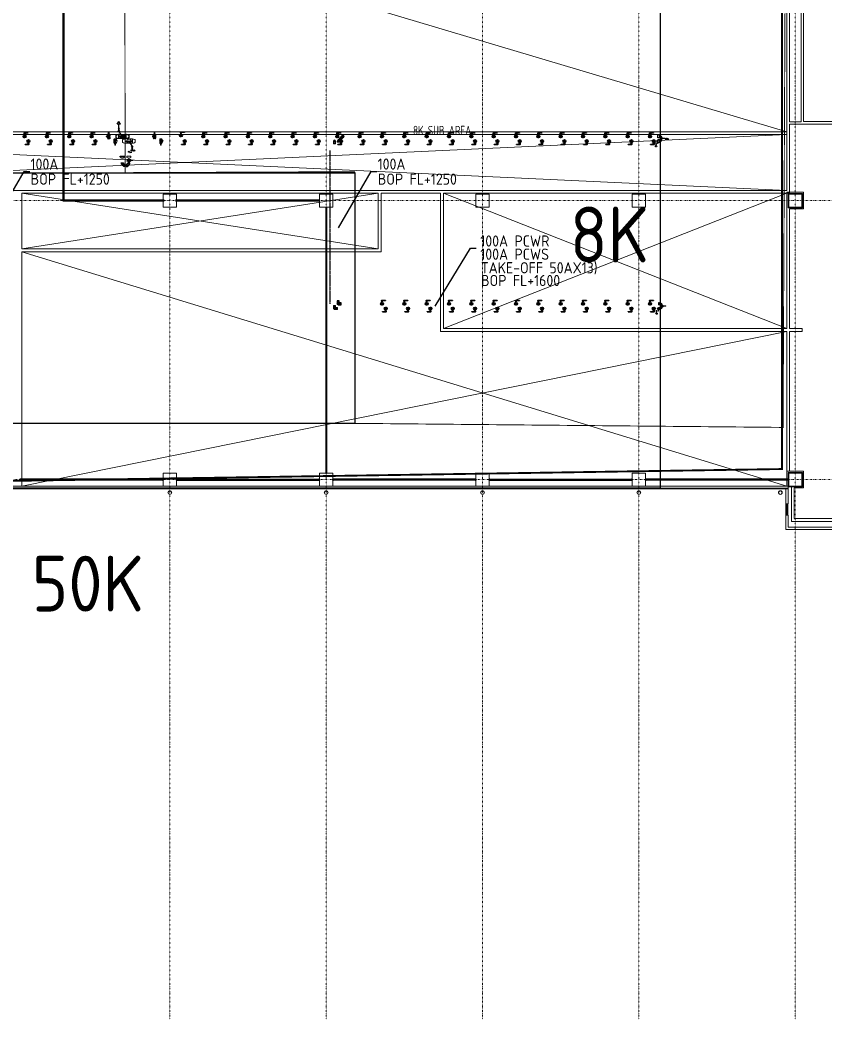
# Model space of a CAD drawing. Extents: x -181672 to 290600, y -29000 to 395522.
# Drawn here: x 201950 to 245202, y -29000 to 24708 of the extents above; entities that cross this region are included whole.
import ezdxf
from ezdxf.enums import TextEntityAlignment as Align

# ---------------------------------------------------------------- set-up
doc = ezdxf.new("R2010")
doc.units = 0
doc.header["$LTSCALE"] = 10
for name, pattern in [('H12PL2$0$JJP_三點線', [0.9, 0.3, -0.15, 0, -0.15, 0, -0.15, 0, -0.15]), ('H12PL2$0$JJP_虛線(退縮線、投影線、地下室範圍、非屬本工程、圖面分區)', [0.45, 0.3, -0.15]), ('XFM7P20PCW$0$CENTER', [2, 1.25, -0.25, 0.25, -0.25]), ('XFM7P20PCW$0$CENTER2', [1.125, 0.75, -0.125, 0.125, -0.125]), ('XFM7P20PCW$0$CENTERX2', [20.32, 12.7, -2.54, 2.54, -2.54]), ('XFM7P20PCW$0$中心', [29.999999, 12, -6, 6, -6])]:
    doc.linetypes.add(name, pattern=pattern)
for name, color, linetype in [('H12PL2$0$A-OBJE-2D', 252, 'Continuous'), ('H12PL2$0$A-OBJE-2D.200K', 252, 'Continuous'), ('H12PL2$0$A-OBJE-MEP', 252, 'Continuous'), ('H12PL2$0$A-WALL-EX', 252, 'Continuous'), ('H12PL2$0$A-WALL-IN', 252, 'Continuous'), ('H12PL2$0$A-WALL-IN.200K', 252, 'Continuous'), ('H12PL2$0$S-COL', 252, 'Continuous'), ('H12PL2$0$S-GRID', 252, 'Continuous'), ('H12PL2$0$Window', 252, 'Continuous'), ('XFDP20$0$A-CR-TXT', 2, 'Continuous'), ('XFDP20$0$A-Partition-Col (50K)', 1, 'Continuous'), ('XFDP20$0$A-W-P3_(8K)', 2, 'Continuous'), ('XFDP20$0$A-W-R1 (Rockwool) (50K)', 2, 'Continuous'), ('XFDP20$0$A-W-R1 (Rockwool) (8K)', 2, 'Continuous'), ('XFM7P20PCW$0$M-CWTR-CENT', 252, 'XFM7P20PCW$0$CENTER'), ('XFM7P20PCW$0$M-CWTR-VAVE', 252, 'Continuous'), ('XFM7P20PCW$0$M-FM-LINE2', 252, 'Continuous'), ('XFM7P20PCW$0$P-PCWR-20.7-P', 252, 'Continuous'), ('XFM7P20PCW$0$PCW 50K', 252, 'Continuous'), ('XFM7P20PCW$0$PIPE-TEXT', 252, 'Continuous'), ('XFM7P20PCW$0$U-PV-TXT', 252, 'Continuous')]:
    doc.layers.add(name, color=color, linetype=linetype)
doc.layers.add('XFM7P20PCW$0$M-PIPE-PCWS', color=252, linetype='Continuous', lineweight=9)
doc.styles.add('XFDP20$0$AA-TXT', font='isocp.shx', dxfattribs={"width": 0.8, "bigfont": 'china.shx'})
doc.styles.add('XFM7P20PCW$0$aa-txt', font='isocp.shx', dxfattribs={"bigfont": 'chineset'})
doc.styles.add('XFM7P20PCW$0$dim-txt', font='isocp.shx', dxfattribs={"width": 0.7, "bigfont": 'chineset'})
doc.styles.add('XFM7P20PCW$0$Standard', font='txt.shx', dxfattribs={"bigfont": 'chineset.shx'})
doc.dimstyles.new('XFM7P20PCW$0$adim-100', dxfattribs={"dimscale": 100, "dimtxt": 0.25, "dimasz": 0.25, "dimexe": 0.1, "dimexo": 0.5, "dimgap": 0.15, "dimtad": 0, "dimdec": 4, "dimtxsty": 'XFM7P20PCW$0$dim-txt', "dimcen": -0.025, "dimclrd": 3, "dimclre": 3, "dimclrt": 256, "dimadec": 0, "dimazin": 0, "dimtfac": 1, "dimtdec": 4, "dimtmove": 0, "dimatfit": 3, "dimfxl": 1.25, "dimarcsym": 0})

# ---------------------------------------------------------------- blocks, each defined once
blk = doc.blocks.new('XFDP20$0$TP1-50-Partition_Col-side')
blk.add_lwpolyline([(-2.5, -4), (-2.5, -3.9), (-2.6, -3.9), (-2.5, -3), (-2.5, -0.3), (-2.4, -0.2), (-0.7, -0.2), (-0.5, -0.2), (-0.1, -0.2), (0, -0.2), (0, -0.2), (0.5, -0.2), (0.6, -0.2), (2.4, -0.2), (2.5, -0.3), (2.5, -3), (2.6, -3.9), (2.5, -3.9), (2.5, -4), (2.7, -4), (2.7, 0), (-2.7, 0), (-2.7, -4)], close=True)
for points in [[(-1.6, -2.1), (-2.3, -2.1, 0.414213), (-2.4, -2.2), (-2.4, -3.6), (-2.5, -3.6), (-2.5, -2.2, -0.414213), (-2.3, -2), (-1.6, -2), (-1.6, -2.1)], [(1.6, -2.1), (2.3, -2.1, -0.414213), (2.4, -2.2), (2.4, -3.6), (2.5, -3.6), (2.5, -2.2, 0.414213), (2.3, -2), (1.6, -2), (1.6, -2.1)]]:
    blk.add_lwpolyline(points, format="xyb")
blk.add_lwpolyline([(2.2, -3.6), (-2.2, -3.6, -0.414214), (-2.3, -3.5), (-2.3, -2.6, -0.414214), (-2.2, -2.5), (-1.3, -2.5, 0.414214), (-1.1, -2.3), (-1.1, -2.2, 0.414214), (-1.3, -2.1), (-1.9, -2.1), (-1.9, -2.1), (-1.3, -2.1, -0.414214), (-1.2, -2.2), (-1.2, -2.3, -0.414214), (-1.3, -2.4), (-2.2, -2.4, 0.414214), (-2.4, -2.6), (-2.4, -3.5, 0.414214), (-2.2, -3.6), (2.2, -3.6, 0.414214), (2.4, -3.5), (2.4, -2.6, 0.414214), (2.2, -2.4), (1.3, -2.4, -0.414214), (1.2, -2.3), (1.2, -2.2, -0.414214), (1.3, -2.1), (1.9, -2.1), (1.9, -2.1), (1.3, -2.1, 0.414214), (1.1, -2.2), (1.1, -2.3, 0.414214), (1.3, -2.5), (2.2, -2.5, -0.414214), (2.3, -2.6), (2.3, -3.5, -0.414214)], format="xyb", close=True)
blk = doc.blocks.new('XFDP20')
at = {"layer": 'XFDP20$0$A-W-P3_(8K)', "ltscale": 0.5}
for p, q in [((204275, 14975), (204275, 30025)), ((204325, 15025), (204325, 29975)), ((209700, 14975), (204275, 14975)), ((209700, 15025), (204325, 15025)), ((218050, 15025), (210300, 15025)), ((218050, 14975), (210300, 14975)), ((218375, 14650), (218375, 350)), ((218425, 14650), (218425, 350))]:
    blk.add_line(p, q, dxfattribs=at)
at = {"layer": 'XFDP20$0$A-W-R1 (Rockwool) (50K)'}
for p, q in [((209650, 25, 0), (201950, 25, 0)), ((210350, 25, 0), (218050, 25, 0)), ((209650, -25, 0), (201950, -25, 0)), ((210350, -25, 0), (218050, -25, 0))]:
    blk.add_line(p, q, dxfattribs=at)
at = {"layer": 'XFDP20$0$A-W-R1 (Rockwool) (8K)'}
for p, q in [((226450, 25, 0), (218750, 25, 0)), ((227150, 25, 0), (234850, 25, 0)), ((243250, 25, 0), (235550, 25, 0)), ((226450, -25, 0), (218750, -25, 0)), ((227150, -25, 0), (234850, -25, 0)), ((243250, -25, 0), (235550, -25, 0))]:
    blk.add_line(p, q, dxfattribs=at)
at = {"layer": 'XFDP20$0$A-Partition-Col (50K)', "yscale": 10, "zscale": 10}
for p, xscale, rotation in [((201950, 0), -10, 90), ((209650, 0, 0), 10, 270), ((210350, 0, 0), -10, 90), ((218050, 0), 10, 270), ((218750, 0), -10, 90), ((226450, 0, 0), 10, 270), ((227150, 0, 0), -10, 90), ((234850, 0), 10, 270), ((235550, 0), -10, 90), ((243250, 0, 0), 10, 270)]:
    blk.add_blockref('XFDP20$0$TP1-50-Partition_Col-side', p, dxfattribs=dict(at, xscale=xscale, rotation=rotation))
at = {"layer": 'XFDP20$0$A-CR-TXT', "style": 'XFDP20$0$AA-TXT', "width": 0.8}
blk.add_text('8K SUB AREA', height=500, dxfattribs=at).set_placement((224630, 18768), align=Align.MIDDLE)
blk = doc.blocks.new('H12PL2')
at = {"layer": 'H12PL2$0$A-OBJE-2D', "lineweight": 0}
for p, q in [((17650, 85950), (243150, 18700)), ((202050, 12400), (221200, 15400)), ((221200, 12400), (202050, 15400)), ((224700, 8118.48), (243150, 15400)), ((243150, 8118.48), (224700, 15400)), ((202050, 12250), (243150, -350)), ((202050, -350), (243150, 7968.48))]:
    blk.add_line(p, q, dxfattribs=at)
at = {"layer": 'H12PL2$0$A-OBJE-2D.200K', "lineweight": 0}
for p, q in [((178450, 15550), (243150, 18550)), ((243150, 15550), (178450, 18550))]:
    blk.add_line(p, q, dxfattribs=at)
at = {"layer": 'H12PL2$0$A-OBJE-MEP', "lineweight": 0, "flags": 128}
for points in [[(210095, -700, 1), (209905, -700, 1)], [(218495, -700, 1), (218305, -700, 1)], [(226895, -700, 1), (226705, -700, 1)], [(235295, -700, 1), (235105, -700, 1)], [(242895, -700, 1), (242705, -700, 1)]]:
    blk.add_lwpolyline(points, format="xyb", close=True, dxfattribs=at)
at = {"layer": 'H12PL2$0$A-OBJE-MEP', "lineweight": 0}
for centre in [(210000, -700), (218400, -700), (226800, -700), (235200, -700), (242800, -700)]:
    blk.add_circle(centre, 100, dxfattribs=at)
at = {"layer": 'H12PL2$0$A-WALL-EX', "lineweight": 0}
for p, q in [((243100, -465), (185050, -465)), ((243100, -500), (243100, -465)), ((243128, -465), (243100, -465)), ((243100, -500), (243100, -465)), ((243128, -465), (243100, -465)), ((243100, -500), (243220, -500)), ((243220, -465), (243128, -465)), ((243220, -465), (243128, -465)), ((243100, -1307), (243220, -1307)), ((243100, -1907), (243220, -1907))]:
    blk.add_line(p, q, dxfattribs=at)
at = {"layer": 'H12PL2$0$A-WALL-EX', "linetype": 'H12PL2$0$JJP_虛線(退縮線、投影線、地下室範圍、非屬本工程、圖面分區)', "lineweight": 0}
blk.add_line((243220, -500), (243220, -465), dxfattribs=at)
at = {"layer": 'H12PL2$0$A-WALL-EX', "lineweight": 0, "flags": 128}
for points in [[(243220, -350), (185050, -350)], [(185050, -500), (243100, -500)], [(185050, -500), (243100, -500)], [(185050, -500), (243100, -500)], [(243100, -500), (243100, -1307)], [(243220, -350), (243220, -465)], [(243220, -1307), (243220, -465)], [(243100, -1907), (243100, -2565)], [(243220, -2565), (243220, -1907)], [(243100, -2685), (243100, -2565)], [(243100, -2685), (263780, -2685)], [(263780, -2565), (243220, -2565)]]:
    blk.add_lwpolyline(points, dxfattribs=at)
at = {"layer": 'H12PL2$0$A-WALL-IN', "lineweight": 0, "flags": 128}
for points in [[(243150, 37225), (243150, 15550)], [(243300, 19225), (243300, 26150)], [(243928, 26150), (243928, 19225)], [(244050, 19250), (244050, 26150)], [(243928, 19225), (243300, 19225)], [(243300, 15400), (243300, 19100)], [(243300, 19100), (244050, 19100)], [(253100, 19250), (244050, 19250)], [(244050, 19100), (253100, 19100)], [(201975, 15550), (178300, 15550)], [(243150, 15550), (201975, 15550)], [(202050, 12400), (202050, 15400)], [(202050, 15400), (221200, 15400)], [(221200, 15400), (221200, 12400)], [(221350, 12400), (221350, 15400)], [(221350, 15400), (224550, 15400)], [(224550, 15400), (224550, 8118.48)], [(224700, 8118.48), (224700, 15400)], [(224700, 15400), (243150, 15400)], [(243150, 15450), (243150, 15385)], [(244050, 15450), (243150, 15450)], [(243300, 15400), (243150, 15400)], [(243150, 15385), (243150, 14615)], [(243215, 14615), (243215, 15385)], [(243215, 15385), (243985, 15385)], [(243215, 15385), (243250, 15385)], [(243215, 15385), (243215, 14615)], [(243950, 15385), (243250, 15385)], [(243985, 15385), (243950, 15385)], [(243985, 15385), (243985, 14615)], [(243985, 14650), (243985, 15385)], [(244050, 15450), (244050, 15385)], [(244050, 14550), (244050, 15385)], [(243150, 14550), (243150, 14615)], [(243150, 14550), (243150, 8118.48)], [(243985, 14615), (243215, 14615)], [(243215, 14615), (243250, 14615)], [(243250, 14615), (243985, 14615)], [(243300, 8118.48), (243300, 14550)], [(243300, 14550), (243985, 14550)], [(243985, 14615), (243985, 14650)], [(244050, 14550), (243985, 14550)], [(221200, 12400), (202050, 12400)], [(221350, 12250), (221350, 12400)], [(202050, -350), (202050, 12250)], [(202050, 12250), (221350, 12250)], [(224550, 7968.48), (224550, 8118.48)], [(243150, 8118.48), (224700, 8118.48)], [(243975, 8118.48), (243300, 8118.48)], [(243975, 8118.48), (243975, 7968.48)], [(224550, 7968.48), (243150, 7968.48)], [(243150, 7968.48), (243150, 450)], [(243300, 7968.48), (243975, 7968.48)], [(243300, 450), (243300, 7968.48)], [(243150, 450), (243215, 450)], [(243150, 450), (243150, -350)], [(243150, 450), (243300, 450)], [(244050, 450), (243215, 450)], [(243215, 385), (243985, 385)], [(243215, -350), (243215, 385)], [(243215, 385), (243250, 385)], [(243215, 385), (243215, -385)], [(243950, 385), (243250, 385)], [(243985, 385), (243950, 385)], [(243985, 385), (243985, -385)], [(243985, -350), (243985, 385)], [(244050, 450), (244050, 385)], [(244050, -450), (244050, 385)], [(201900, -350), (202050, -350)], [(243150, -350), (243215, -350)], [(243215, -385), (243250, -385)], [(243250, -385), (243985, -385)], [(243985, -385), (243400, -385)], [(243400, -450), (243400, -385)], [(243400, -450), (243400, -2250)], [(243550, -2100), (243550, -450)], [(243550, -450), (243985, -450)], [(243985, -385), (243985, -350)], [(244050, -450), (243985, -450)], [(247950, -2100), (243550, -2100)], [(243400, -2250), (243550, -2250)], [(243550, -2250), (247950, -2250)]]:
    blk.add_lwpolyline(points, dxfattribs=at)
at = {"layer": 'H12PL2$0$A-WALL-IN.200K', "lineweight": 0, "flags": 128}
for points in [[(243150, 18700), (39500, 18700)], [(178450, 18550), (243150, 18550)], [(243150, 18550), (243150, 18700)]]:
    blk.add_lwpolyline(points, dxfattribs=at)
at = {"layer": 'H12PL2$0$S-COL', "lineweight": 0, "flags": 128}
for points in [[(209650, 14650), (210350, 14650), (210350, 15350), (209650, 15350)], [(218050, 14650), (218750, 14650), (218750, 15350), (218050, 15350)], [(226450, 14650), (227150, 14650), (227150, 15350), (226450, 15350)], [(234850, 14650), (235550, 14650), (235550, 15350), (234850, 15350)], [(243250, 14650), (243950, 14650), (243950, 15350), (243250, 15350)], [(243250, -350), (243950, -350), (243950, 350), (243250, 350)]]:
    blk.add_lwpolyline(points, close=True, dxfattribs=at)
for points in [[(210350, -350), (210350, 350), (209650, 350), (209650, -350)], [(218750, -350), (218750, 350), (218050, 350), (218050, -350)], [(227150, -350), (227150, 350), (226450, 350), (226450, -350)], [(235550, -350), (235550, 350), (234850, 350), (234850, -350)]]:
    blk.add_lwpolyline(points, dxfattribs=at)
at = {"layer": 'H12PL2$0$S-GRID', "linetype": 'H12PL2$0$JJP_三點線', "lineweight": 0}
for p, q in [((210000, 128250), (210000, -28000)), ((218400, 128250), (218400, -28000)), ((226800, 128250), (226800, -28000)), ((235200, 128250), (235200, -28000)), ((243600, 128250), (243600, -28000)), ((-29000, 15000), (289600, 15000)), ((-29000, 0), (289600, 0)), ((210000, -28000), (210000, -29000)), ((218400, -28000), (218400, -29000)), ((226800, -28000), (226800, -29000)), ((235200, -28000), (235200, -29000)), ((243600, -28000), (243600, -29000))]:
    blk.add_line(p, q, dxfattribs=at)
at = {"layer": 'H12PL2$0$Window', "lineweight": 0}
for p, q in [((243100, -1307), (243200, -1307)), ((243100, -1307), (243100, -1357)), ((243100, -1857), (243100, -1357)), ((243100, -1357), (243200, -1357)), ((243200, -1307), (243200, -1357)), ((243200, -1857), (243200, -1357)), ((243100, -1857), (243200, -1857)), ((243100, -1907), (243100, -1857)), ((243100, -1907), (243200, -1907)), ((243200, -1907), (243200, -1857))]:
    blk.add_line(p, q, dxfattribs=at)
at = {"layer": 'H12PL2$0$Window', "linetype": 'H12PL2$0$JJP_虛線(退縮線、投影線、地下室範圍、非屬本工程、圖面分區)', "lineweight": 0}
blk.add_line((243150, -1857), (243150, -1357), dxfattribs=at)
blk.add_blockref('XFDP20', (0, 0))
blk = doc.blocks.new('XFM7P20PCW$0$MA20D1')
at = {"linetype": 'ByBlock'}
for p, q in [((-0.5, -0.25), (-0.5, 0.25)), ((-0.5, -0.25), (0.5, 0.25)), ((0.5, -0.25), (-0.5, 0.25)), ((0.5, 0.25), (0.5, -0.25))]:
    blk.add_line(p, q, dxfattribs=at)
blk = doc.blocks.new('XFM7P20PCW$0$A$C4f2b3071')
at = {"color": 0, "linetype": 'ByBlock'}
for p, q in [((0, 0), (0, 22)), ((219, 0), (0, 0)), ((21, 107), (4, 51)), ((25, 152), (194, 152)), ((25, 152), (25, 135)), ((194, 152), (194, 135)), ((198, 107), (215, 51)), ((219, 0), (219, 22))]:
    blk.add_line(p, q, dxfattribs=at)
for centre, start, end in [((100, 22), 163.2016, 180), ((-75, 135), 343.2016, 0), ((294, 135), 180, 196.7984), ((119, 22), 0, 16.7984)]:
    blk.add_arc(centre, 100, start, end, dxfattribs=at)
blk = doc.blocks.new('XFM7P20PCW$0$A$C1194dcbb')
at = {"color": 1, "linetype": 'ByBlock'}
for p, q in [((0, 76), (357, 76)), ((99, 107), (78, 128)), ((130, 35), (130, 117)), ((130, 35), (130, 117)), ((130, 114), (130, 36)), ((130, 103), (130, 47)), ((130, 91), (130, 61)), ((130, 91), (130, 61)), ((130, 91), (130, 61)), ((161, 45), (182, 24))]:
    blk.add_line(p, q, dxfattribs=at)
at = {"linetype": 'ByBlock'}
for p, q in [((14, 76), (14, 76)), ((14, 76), (14, 76)), ((18, 81), (54, 81)), ((18, 71), (54, 71)), ((39, 71), (41, 51)), ((41, 101), (40, 81)), ((44, 104), (41, 101)), ((41, 101), (58, 101)), ((41, 51), (44, 48)), ((41, 51), (58, 51)), ((44, 104), (59, 104)), ((44, 48), (59, 48)), ((67, 74), (67, 78)), ((67, 78), (78, 78)), ((67, 74), (78, 74)), ((68, 65), (75, 66)), ((71, 54), (77, 57)), ((73, 91), (73, 89)), ((76, 41), (85, 50)), ((78, 82), (78, 84)), ((78, 78), (78, 74)), ((85, 125), (79, 116)), ((79, 116), (85, 107)), ((82, 36), (87, 40)), ((85, 125), (95, 125)), ((85, 107), (95, 107)), ((86, 76), (107, 89)), ((86, 76), (107, 63)), ((90, 28), (94, 33)), ((101, 116), (95, 125)), ((95, 107), (101, 116)), ((99, 21), (104, 31)), ((104, 175), (104, 165)), ((108, 17), (111, 23)), ((115, 186), (121, 186)), ((116, 100), (156, 100)), ((116, 52), (156, 52)), ((119, 14), (120, 20)), ((121, 186), (121, 179)), ((128, 170), (121, 179)), ((126, 84), (135, 84)), ((126, 68), (135, 68)), ((128, 13), (128, 24)), ((132, 24), (128, 24)), ((132, 13), (128, 13)), ((132, 170), (137, 177)), ((132, 13), (132, 24)), ((137, 16), (137, 21)), ((139, 16), (139, 21)), ((145, 169), (141, 176)), ((142, 25), (141, 25)), ((142, 23), (141, 23)), ((142, 14), (141, 14)), ((142, 12), (141, 12)), ((144, 16), (144, 21)), ((146, 16), (146, 21)), ((148, 169), (154, 174)), ((161, 165), (158, 173)), ((165, 45), (160, 35)), ((160, 35), (165, 26)), ((164, 164), (171, 168)), ((165, 97), (239, 97)), ((165, 55), (239, 55)), ((165, 45), (176, 45)), ((165, 26), (176, 26)), ((176, 159), (175, 167)), ((181, 36), (176, 45)), ((176, 26), (181, 36)), ((179, 157), (186, 160)), ((189, 150), (190, 158)), ((192, 147), (200, 149)), ((212, 33), (193, 33)), ((215, 36), (195, 36)), ((201, 138), (203, 146)), ((204, 135), (212, 136)), ((211, 125), (214, 132)), ((215, 36), (212, 33)), ((213, 122), (221, 121)), ((216, 50), (215, 36)), ((218, 110), (223, 117)), ((229, 50), (219, 50)), ((220, 107), (227, 104)), ((226, 97), (228, 100)), ((239, 97), (269, 95)), ((239, 55), (269, 57)), ((269, 95), (331, 95)), ((269, 57), (331, 57))]:
    blk.add_line(p, q, dxfattribs=at)
for points in [[(76, 129), (6, 129), (6, 104), (59, 104)], [(76, 23), (6, 23), (6, 48), (59, 48)], [(94, 144), (34, 144), (34, 129)], [(95, 8), (34, 8), (34, 23)], [(226, 23), (226, 8), (165, 8)], [(254, 48), (254, 23), (184, 23)], [(226, 129), (226, 144), (203, 144)], [(254, 104), (254, 129), (213, 129)], [(216, 48), (254, 48)], [(228, 104), (254, 104)]]:
    blk.add_lwpolyline(points, dxfattribs=at)
for points in [[(73, 91, 0.120011), (71, 90, 0.104957), (70, 89, 0.088923), (69, 88, 0.080167), (69, 86, 0.080167), (69, 85, 0.088923), (70, 83, 0.104957), (71, 82, 0.120011), (73, 82, 0.120011), (75, 82, 0.104957), (76, 83, 0.088923), (77, 85, 0.088923)], [(73, 89, 0.120011), (72, 88, 0.104957), (72, 88, 0.088923), (72, 87, 0.080167), (71, 86, 0.080167), (72, 85, 0.088923), (72, 85, 0.104957), (72, 84, 0.120011), (73, 84, 0.120011), (74, 84, 0.104957), (74, 85, 0.088923), (75, 85)], [(78, 82, 0.108254), (80, 82, 0.102013), (81, 83, 0.094273), (82, 85, 0.089446), (82, 86, 0.089446), (82, 88, 0.094273), (81, 89, 0.102013), (80, 90, 0.108254), (78, 91, 0.108254), (77, 90, 0.207462), (75, 88, -0.005899), (75, 86)], [(78, 84, 0.108254), (79, 84, 0.102013), (79, 85, 0.094273), (80, 85, 0.089446), (80, 86, 0.089446), (80, 87, 0.094273), (79, 88, 0.102013), (79, 88, 0.108254), (78, 89, 0.088886), (78, 88, 0.178069), (77, 88, -0.005748), (77, 85, -0.005748)]]:
    blk.add_lwpolyline(points, format="xyb", dxfattribs=at)
for centre in [(90, 116), (170, 35)]:
    blk.add_circle(centre, 7.32, dxfattribs=at)
for centre, radius, start, end in [((18, 76), 4.63, 90, 180), ((18, 76), 4.63, 180, 270), ((130, 76), 76.1, 121.1866, 328.8134), ((72, 86), 2.7, 341.6663, 342.6546), ((76, 85), 0.803, 333.604, 355.7622), ((76, 165), 27.8, 301.1866, 0), ((115, 175), 11.1, 90, 180), ((141, 76), 36.9, 143.7197, 216.2803), ((116, 95), 5.56, 90, 143.7197), ((116, 57), 5.56, 216.2803, 270), ((126, 76), 8.2, 90, 270), ((130, 172), 2.44, 217.5, 322.5), ((135, 76), 8.2, 270, 90), ((139, 175), 2.44, 27.5, 142.5), ((141, 21), 3.97, 90, 180), ((141, 16), 3.97, 180, 270), ((141, 21), 1.81, 90, 180), ((141, 16), 1.81, 180, 270), ((142, 21), 3.97, 0, 90), ((142, 21), 1.81, 0, 90), ((142, 16), 1.81, 270, 0), ((142, 16), 3.97, 270, 0), ((147, 170), 2.44, 207.5, 312.5), ((156, 172), 2.44, 17.5, 132.5), ((165, 112), 15.1, 233.1301, 270), ((165, 40), 15.1, 90, 126.8699), ((163, 166), 2.44, 197.5, 302.5), ((172, 166), 2.44, 7.5, 122.5), ((178, 159), 2.44, 187.5, 292.5), ((187, 158), 2.44, 357.5, 112.5), ((192, 150), 2.44, 177.5, 282.5), ((219, 22), 27.8, 90, 148.8134), ((201, 147), 2.44, 347.5, 102.5), ((204, 138), 2.44, 167.5, 272.5), ((213, 124), 2.44, 157.5, 262.5), ((212, 133), 2.44, 337.5, 92.5), ((220, 109), 2.44, 147.5, 252.5), ((221, 118), 2.44, 327.5, 82.5), ((227, 102), 2.44, 317.5, 72.5), ((229, 61), 11.1, 270, 325.8229), ((331, 76), 18.7, 270, 90)]:
    blk.add_arc(centre, radius, start, end, dxfattribs=at)
at = {"color": 1, "linetype": 'ByBlock'}
for start, end in [(121.8333, 148.1667), (301.8333, 328.1667)]:
    blk.add_arc((130, 76), 56.9, start, end, dxfattribs=at)
blk = doc.blocks.new('*U573')
blk.add_lwpolyline([(3, -5), (6, 0), (3, 5), (-3, 5), (-6, 0), (-3, -5)], close=True)
blk.add_circle((0, 0), 5.2)
blk = doc.blocks.new('*U574')
at = {"color": 0, "linetype": 'ByBlock', "lineweight": -2, "transparency": 16777216}
blk.add_blockref('*U573', (3364, 91), dxfattribs=at)
for p, rotation in [((3392, 139), 299.9999999999999), ((3392, 43), 59.99999999999999), ((3447, 139), 240), ((3447, 43), 120), ((3475, 91), 180)]:
    blk.add_blockref('*U573', p, dxfattribs=dict(at, rotation=rotation))
blk = doc.blocks.new('XFM7P20PCW$0$A$C8d748a97')
blk.add_line((73, 99), (73, 99))
for centre, radius in [((62, 62), 62.5), ((39, 62, 0), 30), ((39, 62, 0), 28.5), ((89, 63, 0), 17.5), ((89, 63, 0), 15.5)]:
    blk.add_circle(centre, radius)
at = {"layer": 'XFM7P20PCW$0$P-PCWR-20.7-P'}
blk.add_circle((62, 62), 11.1, dxfattribs=at)
at = {"rotation": 90.10000000000002}
blk.add_blockref('*U574', (160, -3357), dxfattribs=at)
blk = doc.blocks.new('XFM7P20PCW$0$Ca-150')
for p, q in [((8.4, 0), (-8.4, 0)), ((-8.4, -4.3), (-8.4, 0)), ((8.4, -4.3), (8.4, 0))]:
    blk.add_line(p, q)
for centre, radius, start, end in [((-5.1, -4.3), 3.28, 180, 241.9431), ((0, 5.3), 14.2, 241.9431, 298.0569), ((5.1, -4.3), 3.28, 298.0569, 0)]:
    blk.add_arc(centre, radius, start, end)
blk = doc.blocks.new('XFM7P20PCW$0$A$C42F67E43')
at = {"layer": 'XFM7P20PCW$0$M-CWTR-CENT'}
for p, q in [((31475, -7436), (31654, -7436)), ((31566, -7526), (31566, -7229))]:
    blk.add_line(p, q, dxfattribs=at)
at = {"layer": 'XFM7P20PCW$0$M-CWTR-VAVE'}
for p, q in [((31521, -7282), (31521, -7302)), ((31611, -7282), (31521, -7282)), ((31521, -7302), (31611, -7302)), ((31542, -7282), (31542, -7250)), ((31746, -7250), (31542, -7250)), ((31551, -7361), (31551, -7302)), ((31580, -7361), (31580, -7302)), ((31589, -7282), (31589, -7270)), ((31746, -7270), (31589, -7270)), ((31611, -7282), (31611, -7302)), ((31746, -7250), (31746, -7270))]:
    blk.add_line(p, q, dxfattribs=at)
for radius in [76.2, 30.1]:
    blk.add_circle((31566, -7436), radius, dxfattribs=at)
for centre, start, end in [((31566, -7421), 90, 270), ((31566, -7451), 270, 90)]:
    blk.add_arc(centre, 15.1, start, end, dxfattribs=at)
blk = doc.blocks.new('XFM7P20PCW$0$Es-050')
for p, q in [((-7.6, 10.6), (-7.6, 4.6)), ((3, 0), (-3, 0))]:
    blk.add_line(p, q)
for radius in [10.6, 4.6]:
    blk.add_arc((-7.6, 0), radius, 0, 90)
at = {"color": 1, "linetype": 'XFM7P20PCW$0$CENTER'}
blk.add_arc((-7.6, 0), 7.62, 0, 90, dxfattribs=at)
blk = doc.blocks.new('XFM7P20PCW$0$A$C02afc0ee')
at = {"color": 1, "linetype": 'ByBlock'}
for p, q in [((-59, 0), (223, 0)), ((-14, 14), (-24, 24)), ((0, -19), (0, 19)), ((0, -19), (0, 19)), ((0, 18), (0, -18)), ((14, -14), (24, -24))]:
    blk.add_line(p, q, dxfattribs=at)
at = {"linetype": 'ByBlock'}
for p, q in [((-52, 0), (-52, 0)), ((-52, 0), (-52, 0)), ((-50, 2), (-35, 2)), ((-38, 22), (-40, 20)), ((-40, 20), (-29, 20)), ((-40, 20), (-40, 2)), ((-38, 22), (-28, 22)), ((-29, -1), (-29, 1)), ((-29, 1), (-24, 1)), ((-26, 7), (-26, 6)), ((-21, 23), (-24, 19)), ((-24, 19), (-21, 14)), ((-24, 3), (-24, 4)), ((-24, 1), (-24, -1)), ((-21, 23), (-16, 23)), ((-21, 14), (-16, 14)), ((-20, 0), (-11, 6)), ((-20, 0), (-11, -6)), ((-14, 19), (-16, 23)), ((-16, 14), (-14, 19)), ((-12, 46), (-12, 41)), ((-7, 51), (-4, 51)), ((-7, 11), (12, 11)), ((-4, 51), (-4, 48)), ((-1, 44), (-4, 48)), ((-2, 4), (2, 4)), ((0, 12), (0, -13)), ((0, 7), (0, -7)), ((0, 7), (0, -7)), ((0, 7), (0, -7)), ((1, 44), (3, 47)), ((7, 43), (5, 47)), ((8, 43), (11, 45)), ((14, 41), (13, 45)), ((16, 41), (19, 43)), ((16, 10), (137, 10)), ((21, 38), (21, 42)), ((23, 38), (26, 39)), ((27, 34), (28, 38)), ((29, 33), (32, 34)), ((33, 29), (34, 32)), ((34, 28), (38, 28)), ((37, 23), (39, 26)), ((38, 21), (42, 21)), ((41, 16), (43, 19)), ((41, 14), (45, 13)), ((44, 10), (45, 11)), ((137, 10), (151, 9)), ((151, 9), (211, 9)), ((-50, -2), (-35, -2)), ((-40, -2), (-40, -20)), ((-40, -20), (-38, -21)), ((-40, -20), (-29, -20)), ((-38, -21), (-28, -21)), ((-29, -1), (-24, -1)), ((-29, -5), (-26, -4)), ((-27, -10), (-25, -9)), ((-25, -14), (-21, -12)), ((-22, -19), (-20, -17)), ((-19, -22), (-17, -20)), ((-15, -25), (-12, -21)), ((-10, -27), (-9, -25)), ((-7, -11), (12, -11)), ((-5, -29), (-5, -26)), ((-2, -4), (2, -4)), ((-1, -29), (-1, -24)), ((1, -24), (-1, -24)), ((1, -29), (-1, -29)), ((1, -29), (1, -24)), ((3, -28), (3, -25)), ((4, -28), (4, -25)), ((6, -24), (5, -24)), ((6, -25), (5, -25)), ((6, -29), (5, -29)), ((6, -30), (5, -30)), ((6, -28), (6, -25)), ((7, -28), (7, -25)), ((16, -14), (14, -19)), ((14, -19), (16, -23)), ((16, -10), (137, -10)), ((16, -14), (21, -14)), ((16, -23), (21, -23)), ((23, -19), (21, -14)), ((21, -23), (23, -19)), ((38, -20), (29, -20)), ((39, -18), (30, -18)), ((39, -18), (38, -20)), ((40, -12), (39, -18)), ((46, -12), (41, -12)), ((137, -10), (151, -9)), ((151, -9), (211, -9))]:
    blk.add_line(p, q, dxfattribs=at)
for points in [[(-13, 38), (-69, 38), (-69, 22)], [(-69, 22), (-28, 22)], [(-12, 42), (-37, 42), (-37, 38)], [(17, 42), (14, 42)], [(37, 38), (37, 42), (21, 42)], [(23, 38), (21, 38)], [(38, 22), (69, 22), (69, 38), (28, 38)], [(-69, -21), (-28, -21)], [(28, -21), (69, -21), (69, -38), (-69, -38), (-69, -21)], [(37, -38), (37, -42), (-37, -42), (-37, -38)]]:
    blk.add_lwpolyline(points)
for points in [[(-26, 7, 0.120011), (-27, 7, 0.104957), (-28, 6, 0.088923), (-28, 6, 0.080167), (-28, 5, 0.080167), (-28, 4, 0.088923), (-28, 4, 0.104957), (-27, 3, 0.120011), (-26, 3, 0.120011), (-26, 3, 0.104957), (-25, 4, 0.088923), (-25, 4, 0.088923)], [(-26, 6, 0.120011), (-27, 6, 0.104957), (-27, 6, 0.088923), (-27, 5, 0.080167), (-27, 5, 0.080167), (-27, 4, 0.088923), (-27, 4, 0.104957), (-27, 4, 0.120011), (-26, 4, 0.120011), (-26, 4, 0.104957), (-26, 4, 0.088923), (-26, 4)], [(-24, 3, 0.108254), (-23, 3, 0.102013), (-23, 3, 0.094273), (-22, 4, 0.089446), (-22, 5, 0.089446), (-22, 6, 0.094273), (-23, 6, 0.102013), (-23, 7, 0.108254), (-24, 7, 0.108254), (-25, 7, 0.207462), (-25, 6, -0.005899), (-26, 5)], [(-24, 4, 0.108254), (-24, 4, 0.102013), (-24, 4, 0.094273), (-23, 4, 0.089446), (-23, 5, 0.089446), (-23, 5, 0.094273), (-24, 6, 0.102013), (-24, 6, 0.108254), (-24, 6, 0.088886), (-24, 6, 0.178069), (-24, 6, -0.005748), (-25, 4, -0.005748)]]:
    blk.add_lwpolyline(points, format="xyb", dxfattribs=at)
for centre in [(-19, 19), (19, -19)]:
    blk.add_circle(centre, 3.39, dxfattribs=at)
for centre, radius, start, end in [((-50, 0), 2.14, 90, 180), ((-50, 0), 2.14, 180, 270), ((0, 0), 35.2, 121.1866, 328.8134), ((-27, 5), 1.25, 341.6663, 342.6546), ((-25, 4), 0.372, 333.604, 355.7622), ((-25, 41), 12.9, 301.1866, 0), ((-7, 46), 5.15, 90, 180), ((5, 0), 17.1, 143.7197, 216.2803), ((-7, 9), 2.57, 90, 143.7197), ((-2, 0), 3.8, 90, 270), ((0, 44), 1.13, 217.5, 322.5), ((2, 0), 3.8, 270, 90), ((4, 46), 1.13, 27.5, 142.5), ((8, 44), 1.13, 207.5, 312.5), ((12, 45), 1.13, 17.5, 132.5), ((16, 17), 6.98, 233.1301, 270), ((15, 42), 1.13, 197.5, 302.5), ((19, 42), 1.13, 7.5, 122.5), ((22, 39), 1.13, 187.5, 292.5), ((26, 38), 1.13, 357.5, 112.5), ((28, 34), 1.13, 177.5, 282.5), ((33, 33), 1.13, 347.5, 102.5), ((34, 29), 1.13, 167.5, 272.5), ((38, 22), 1.13, 157.5, 262.5), ((38, 27), 1.13, 337.5, 92.5), ((42, 15), 1.13, 147.5, 252.5), ((42, 20), 1.13, 327.5, 82.5), ((45, 12), 1.13, 317.5, 72.5), ((211, 0), 8.67, 270, 90), ((-7, -8), 2.57, 216.2803, 270), ((5, -25), 1.84, 90, 180), ((5, -28), 1.84, 180, 270), ((5, -25), 0.836, 90, 180), ((5, -28), 0.836, 180, 270), ((6, -25), 1.84, 0, 90), ((6, -25), 0.836, 0, 90), ((6, -28), 0.836, 270, 0), ((6, -28), 1.84, 270, 0), ((16, -17), 6.98, 90, 126.8699), ((41, -25), 12.9, 90, 148.8134), ((46, -7), 5.15, 270, 325.8229)]:
    blk.add_arc(centre, radius, start, end, dxfattribs=at)
at = {"color": 1, "linetype": 'ByBlock'}
for start, end in [(121.8333, 148.1667), (301.8333, 328.1667)]:
    blk.add_arc((0, 0), 26.3, start, end, dxfattribs=at)
blk = doc.blocks.new('XFM7P20PCW$0$150A SUBMAIN PIPE')
for p, q in [((-158, 250), (-542, 250)), ((-192, 0), (192, 0))]:
    blk.add_line(p, q)
at = {"color": 1, "linetype": 'XFM7P20PCW$0$CENTER2', "ltscale": 50}
for centre in [(-350, 250), (0, 0)]:
    blk.add_circle(centre, 110, dxfattribs=at)
blk.add_circle((28394, 0), 26.7)
at = {"layer": 'XFM7P20PCW$0$M-FM-LINE2'}
for p, q in [((28408, -48), (28394, 0)), ((28311, -260), (28344, -293)), ((28327, -134), (28327, -84)), ((28327, -239), (28327, -204)), ((28436, -149), (28427, -116))]:
    blk.add_line(p, q, dxfattribs=at)
blk.add_circle((28327, -277), 38.2, dxfattribs=at)
at = {"layer": 'XFM7P20PCW$0$M-PIPE-PCWS'}
blk.add_lwpolyline([(-192, 110), (192, 110), (192, -110), (-192, -110)], close=True, dxfattribs=at)
blk.add_circle((0, 0), 11.1, dxfattribs=at)
at = {"layer": 'XFM7P20PCW$0$P-PCWR-20.7-P'}
blk.add_lwpolyline([(-158, 140), (-542, 140), (-542, 360), (-158, 360)], close=True, dxfattribs=at)
at = {"layer": 'XFM7P20PCW$0$PCW 50K', "color": 2}
for p, q in [((-626, 899), (-537, 1055)), ((-447, 899), (-626, 899)), ((-447, 899), (-537, 1055)), ((-532, 681), (-532, 899)), ((-350, 250), (-532, 537)), ((0, 0), (182, -287))]:
    blk.add_line(p, q, dxfattribs=at)
for p in [(-37166, 7686), (-35966, 7686), (-34766, 7686), (-33566, 7686), (-28766, 7736), (-27566, 7686), (-26366, 7686), (-25166, 7686), (-23966, 7686), (-22766, 7686), (-21566, 7686), (-20366, 7686), (-19166, 7686), (-17966, 7686), (-16766, 7686), (-15566, 7686), (-14366, 7686), (-13166, 7686), (-11966, 7686), (-10766, 7686), (-9566, 7686), (-8366, 7686), (-7166, 7686), (-5966, 7686), (-4766, 7686), (-3566, 7686)]:
    blk.add_blockref('XFM7P20PCW$0$A$C42F67E43', p)
at = {"rotation": 180}
for p in [(26166, -7436), (27366, -7436), (28566, -7436), (29766, -7436), (34566, -7436), (35766, -7436), (36966, -7436), (38166, -7436), (39366, -7436), (40566, -7436), (41766, -7436), (42966, -7436), (44166, -7436), (45366, -7436), (46566, -7436), (47766, -7436), (48966, -7436), (50166, -7436), (51366, -7436), (52566, -7436), (53766, -7436), (54966, -7436), (56166, -7436), (57366, -7436), (58566, -7436), (59766, -7436)]:
    blk.add_blockref('XFM7P20PCW$0$A$C42F67E43', p, dxfattribs=at)
at = {"layer": 'XFM7P20PCW$0$M-FM-LINE2', "zscale": 70.45509076058504}
for p, xscale, yscale, rotation in [((28327, -169), -70.45509076058504, 70.45509076058504, 89.99915226602805), ((28417, -82), -70.45509076058507, 70.45509076058507, 105.8451998712342)]:
    blk.add_blockref('XFM7P20PCW$0$MA20D1', p, dxfattribs=dict(at, xscale=xscale, yscale=yscale, rotation=rotation))
at = {"layer": 'XFM7P20PCW$0$M-PIPE-PCWS'}
for name, p, rotation in [('XFM7P20PCW$0$A$C1194dcbb', (-810, 130), 270), ('XFM7P20PCW$0$A$C4f2b3071', (-192, -110), 90), ('XFM7P20PCW$0$A$C1194dcbb', (1450, 120), 90), ('XFM7P20PCW$0$A$C1194dcbb', (1648, 130), 270)]:
    blk.add_blockref(name, p, dxfattribs=dict(at, rotation=rotation))
at = {"layer": 'XFM7P20PCW$0$M-PIPE-PCWS', "xscale": -1, "rotation": 270}
blk.add_blockref('XFM7P20PCW$0$A$C4f2b3071', (192, -110), dxfattribs=at)
at = {"layer": 'XFM7P20PCW$0$M-PIPE-PCWS'}
for name, p, xscale, yscale, zscale, rotation in [('XFM7P20PCW$0$Ca-150', (28429, 0), 10.00000000000001, 10.00000000000001, 10.00000000000001, 90), ('XFM7P20PCW$0$Es-050', (28613, 61), -8, 8, 8, 180), ('XFM7P20PCW$0$A$C02afc0ee', (28613, 150), -0.8, 0.8, 0.8, 180)]:
    blk.add_blockref(name, p, dxfattribs=dict(at, xscale=xscale, yscale=yscale, zscale=zscale, rotation=rotation))
at = {"layer": 'XFM7P20PCW$0$P-PCWR-20.7-P'}
for name, p, rotation in [('XFM7P20PCW$0$A$C1194dcbb', (-1008, 120), 90), ('XFM7P20PCW$0$A$C4f2b3071', (-158, 360), 270)]:
    blk.add_blockref(name, p, dxfattribs=dict(at, rotation=rotation))
at = {"layer": 'XFM7P20PCW$0$P-PCWR-20.7-P', "xscale": -1.000000000000001, "rotation": 90}
blk.add_blockref('XFM7P20PCW$0$A$C4f2b3071', (-542, 360), dxfattribs=at)
at = {"layer": 'XFM7P20PCW$0$P-PCWR-20.7-P'}
blk.add_blockref('XFM7P20PCW$0$A$C8d748a97', (-412, 188), dxfattribs=at)
at = {"layer": 'XFM7P20PCW$0$P-PCWR-20.7-P', "xscale": -10.00000000000001, "yscale": 10.00000000000001, "zscale": 10, "rotation": 90}
blk.add_blockref('XFM7P20PCW$0$Ca-150', (28429, 250), dxfattribs=at)
at = {"layer": 'XFM7P20PCW$0$P-PCWR-20.7-P', "xscale": 8, "yscale": 8, "zscale": 8}
blk.add_blockref('XFM7P20PCW$0$Es-050', (28613, 189), dxfattribs=at)
at = {"layer": 'XFM7P20PCW$0$PCW 50K', "color": 2, "xscale": -144.0179999999941, "yscale": 144.0179999999941, "zscale": 144.0179999999941, "rotation": 269.9999992351522}
blk.add_blockref('XFM7P20PCW$0$MA20D1', (-532, 609), dxfattribs=at)
at = {"layer": 'XFM7P20PCW$0$PCW 50K', "xscale": -144.0179999999941, "yscale": 144.0179999999941, "zscale": 144.0179999999941, "rotation": 89.99999923515223}
blk.add_blockref('XFM7P20PCW$0$MA20D1', (182, -359), dxfattribs=at)
at = {"layer": 'XFM7P20PCW$0$M-FM-LINE2', "style": 'XFM7P20PCW$0$Standard'}
blk.add_text('40A', height=79.8, dxfattribs=at).set_placement((28806, 78))
blk = doc.blocks.new('XFM7P20PCW$0$A$C1EDF0D7A')
at = {"color": 1, "linetype": 'XFM7P20PCW$0$CENTER'}
for p, q in [((0, 70.6501), (0, -70.6501)), ((70.6501, 0), (-152.4, 0))]:
    blk.add_line(p, q, dxfattribs=at)
at = {"color": 0}
blk.add_lwpolyline([(0, -57.15), (-152.4, -57.15), (-152.4, 57.15), (0, 57.15)], dxfattribs=at)
blk.add_arc((0, 0), 57.15, 270, 90, dxfattribs=at)
blk = doc.blocks.new('XFM7P20PCW$0$Ca-100')
for p, q in [((-5.7, 0), (5.7, 0)), ((5.7, -3.2), (5.7, 0)), ((-5.7, -3.2), (-5.7, 0))]:
    blk.add_line(p, q)
for centre, radius, start, end in [((-3.4, -3.2), 2.3, 180, 241.886), ((0, 3.2), 9.54, 241.886, 298.114), ((3.4, -3.2), 2.3, 298.114, 360)]:
    blk.add_arc(centre, radius, start, end)
blk = doc.blocks.new('XFM7P20PCW$0$Ca-200')
for p, q in [((-11, 0), (11, 0)), ((11, -4.3), (11, 0)), ((-11, -4.3), (-11, 0))]:
    blk.add_line(p, q)
for centre, radius, start, end in [((-6.8, -4.3), 4.2, 180, 241.9082), ((0, 8.4), 18.5, 241.9082, 298.0918), ((6.8, -4.3), 4.2, 298.0918, 0)]:
    blk.add_arc(centre, radius, start, end)
blk = doc.blocks.new('XFM7P20PCW$0$Es-100')
blk.add_lwpolyline([(5.7, 0, 0.414214), (-15.2, 21), (-15.2, 9.5, -0.414214), (-5.7, 0)], format="xyb", close=True)
at = {"color": 1, "linetype": 'XFM7P20PCW$0$CENTER'}
blk.add_arc((-15.2, 0), 15.2, 0, 90, dxfattribs=at)
blk = doc.blocks.new('XFM7P20PCW$0$A$C88d2ca24')
at = {"color": 1, "linetype": 'ByBlock'}
for p, q in [((10, 59), (328, 59)), ((82, 81), (67, 95)), ((103, 31), (103, 88)), ((103, 31), (103, 88)), ((103, 86), (103, 32)), ((103, 78), (103, 39)), ((103, 70), (103, 49)), ((103, 70), (103, 49)), ((103, 70), (103, 49)), ((125, 38), (139, 23))]:
    blk.add_line(p, q, dxfattribs=at)
at = {"linetype": 'ByBlock'}
for p, q in [((19, 59), (19, 59)), ((19, 59), (19, 59)), ((23, 63), (51, 63)), ((23, 56), (51, 56)), ((38, 83), (37, 63)), ((37, 56), (38, 35)), ((40, 85), (38, 83)), ((38, 83), (56, 83)), ((38, 35), (40, 33)), ((38, 35), (56, 35)), ((40, 85), (57, 85)), ((40, 33), (57, 33)), ((59, 58), (59, 60)), ((59, 60), (67, 60)), ((59, 58), (67, 58)), ((60, 52), (65, 53)), ((62, 44), (67, 46)), ((64, 70), (64, 68)), ((65, 37), (72, 41)), ((67, 63), (67, 65)), ((67, 60), (67, 58)), ((72, 94), (68, 87)), ((68, 87), (72, 81)), ((70, 31), (73, 34)), ((72, 94), (79, 94)), ((72, 81), (79, 81)), ((73, 59), (87, 68)), ((73, 59), (87, 50)), ((75, 26), (78, 29)), ((83, 87), (79, 94)), ((79, 81), (83, 87)), ((81, 21), (85, 28)), ((85, 128), (85, 121)), ((88, 18), (90, 22)), ((93, 136), (97, 136)), ((94, 76), (122, 76)), ((94, 43), (122, 43)), ((96, 16), (97, 20)), ((97, 136), (97, 131)), ((102, 125), (97, 131)), ((101, 65), (107, 65)), ((101, 54), (107, 54)), ((102, 15), (102, 23)), ((104, 23), (102, 23)), ((104, 15), (102, 15)), ((104, 15), (104, 23)), ((105, 125), (108, 129)), ((108, 17), (108, 21)), ((110, 17), (110, 21)), ((113, 124), (111, 129)), ((112, 24), (111, 24)), ((112, 22), (111, 22)), ((112, 16), (111, 16)), ((112, 15), (111, 15)), ((113, 17), (113, 21)), ((115, 17), (115, 21)), ((116, 124), (120, 128)), ((125, 122), (123, 127)), ((128, 37), (124, 31)), ((124, 31), (128, 25)), ((127, 121), (132, 124)), ((128, 74), (207, 74)), ((128, 45), (207, 45)), ((128, 37), (135, 38)), ((128, 25), (135, 25)), ((135, 117), (134, 122)), ((139, 31), (135, 38)), ((135, 25), (139, 31)), ((137, 116), (143, 118)), ((145, 111), (145, 116)), ((147, 109), (152, 110)), ((161, 30), (147, 30)), ((163, 32), (148, 32)), ((153, 103), (154, 108)), ((155, 101), (160, 101)), ((160, 93), (162, 98)), ((161, 91), (167, 90)), ((163, 32), (161, 30)), ((163, 41), (163, 32)), ((165, 83), (168, 88)), ((172, 41), (165, 41)), ((166, 81), (171, 79)), ((170, 74), (172, 76)), ((207, 74), (228, 72)), ((207, 45), (228, 46)), ((228, 72), (310, 72)), ((228, 46), (310, 46))]:
    blk.add_line(p, q, dxfattribs=at)
for points in [[(81, 109), (0, 109), (0, 85), (57, 85)], [(85, 10), (0, 10), (0, 33), (57, 33)], [(85, 119), (37, 119), (37, 109)], [(170, 10), (170, 0), (37, 0), (37, 10)], [(207, 33), (207, 10), (121, 10)], [(170, 109), (170, 119), (135, 119)], [(207, 85), (207, 109), (145, 109)], [(163, 33), (207, 33)], [(166, 85), (207, 85)]]:
    blk.add_lwpolyline(points, dxfattribs=at)
for points in [[(64, 70, 0.120011), (63, 69, 0.104957), (62, 68, 0.088923), (61, 68, 0.080167), (61, 66, 0.080167), (61, 65, 0.088923), (62, 64, 0.104957), (63, 64, 0.120011), (64, 63, 0.120011), (65, 64, 0.104957), (66, 64, 0.088923), (66, 65, 0.088923)], [(64, 68, 0.120011), (63, 68, 0.104957), (63, 68, 0.088923), (63, 67, 0.080167), (63, 66, 0.080167), (63, 66, 0.088923), (63, 65, 0.104957), (63, 65, 0.120011), (64, 65, 0.120011), (64, 65, 0.104957), (65, 65, 0.088923), (65, 66)], [(67, 63, 0.108254), (68, 64, 0.102013), (69, 64, 0.094273), (70, 65, 0.089446), (70, 66, 0.089446), (70, 68, 0.094273), (69, 69, 0.102013), (68, 69, 0.108254), (67, 70, 0.108254), (66, 69, 0.207462), (65, 68, -0.005899), (65, 66)], [(67, 65, 0.108254), (68, 65, 0.102013), (68, 65, 0.094273), (68, 66, 0.089446), (69, 66, 0.089446), (68, 67, 0.094273), (68, 68, 0.102013), (68, 68, 0.108254), (67, 68, 0.088886), (67, 68, 0.178069), (67, 67, -0.005748), (66, 66, -0.005748)]]:
    blk.add_lwpolyline(points, format="xyb", dxfattribs=at)
for centre in [(76, 87), (131, 31)]:
    blk.add_circle(centre, 5.1, dxfattribs=at)
for centre, radius, start, end in [((23, 59), 3.22, 90, 180), ((23, 59), 3.22, 180, 270), ((103, 59), 52.9, 121.1866, 328.8134), ((63, 66), 1.88, 341.6663, 342.6546), ((66, 66), 0.559, 333.604, 355.7622), ((66, 121), 19.3, 301.1866, 0), ((93, 128), 7.74, 90, 180), ((111, 59), 25.7, 143.7197, 216.2803), ((94, 72), 3.87, 90, 143.7197), ((94, 46), 3.87, 216.2803, 270), ((101, 59), 5.71, 90, 270), ((103, 126), 1.7, 217.5, 322.5), ((107, 59), 5.71, 270, 90), ((109, 128), 1.7, 27.5, 142.5), ((111, 21), 2.76, 90, 180), ((111, 17), 2.76, 180, 270), ((111, 21), 1.26, 90, 180), ((111, 17), 1.26, 180, 270), ((112, 21), 2.76, 0, 90), ((112, 21), 1.26, 0, 90), ((112, 17), 1.26, 270, 0), ((112, 17), 2.76, 270, 0), ((115, 125), 1.7, 207.5, 312.5), ((121, 126), 1.7, 17.5, 132.5), ((128, 85), 10.5, 233.1301, 270), ((128, 34), 10.5, 90, 126.8699), ((126, 122), 1.7, 197.5, 302.5), ((133, 122), 1.7, 7.5, 122.5), ((137, 117), 1.7, 187.5, 292.5), ((143, 116), 1.7, 357.5, 112.5), ((146, 110), 1.7, 177.5, 282.5), ((165, 22), 19.3, 90, 148.8134), ((152, 108), 1.7, 347.5, 102.5), ((155, 102), 1.7, 167.5, 272.5), ((160, 99), 1.7, 337.5, 92.5), ((161, 93), 1.7, 157.5, 262.5), ((166, 82), 1.7, 147.5, 252.5), ((166, 89), 1.7, 327.5, 82.5), ((171, 77), 1.7, 317.5, 72.5), ((172, 49), 7.74, 270, 325.8229), ((310, 59), 13, 270, 90)]:
    blk.add_arc(centre, radius, start, end, dxfattribs=at)
at = {"color": 1, "linetype": 'ByBlock'}
for start, end in [(121.8333, 148.1667), (301.8333, 328.1667)]:
    blk.add_arc((104, 59), 39.6, start, end, dxfattribs=at)
blk = doc.blocks.new('XFM7P20PCW')
at = {"color": 1, "linetype": 'XFM7P20PCW$0$中心', "ltscale": 200, "const_width": 100}
blk.add_lwpolyline([(176047.39483, 88731), (242893.75, 89758), (242893.75, 566.5), (176047.39483, -460.5)], close=True, dxfattribs=at)
blk.add_lwpolyline([(201250, 45000), (236338.5, 45000), (236338.5, -465), (201250, -465)], close=True)
at = {"color": 1, "linetype": 'XFM7P20PCW$0$CENTERX2', "ltscale": 50, "const_width": 50}
blk.add_lwpolyline([(207690.4625, 16500), (219950, 16500), (219950, 3022.22452), (242949.5, 2805.04491), (243109.00005, 37792.64938), (207568.99995, 37792.64938), (207599.99991, 16500), (219950, 16550)], close=True, dxfattribs=at)
at = {"color": 2, "const_width": 60}
blk.add_lwpolyline([(200043, 16479.22452), (219950, 16479.22452), (219950, 3022.22452), (200043, 3022.22452)], close=True, dxfattribs=at)
for centre in [(207802.76814, 17622.55123), (236217.3305, 9200)]:
    blk.add_circle(centre, 26.71007)
at = {"layer": 'XFM7P20PCW$0$M-FM-LINE2'}
for p, q in [((207850.65309, 17608.96035), (207802.76814, 17622.55123)), ((207936.68194, 17689.32258), (207886.90564, 17689.32185)), ((207951.34793, 17580.38075), (207918.43109, 17589.72334)), ((208041.35403, 17689.32412), (208007.13704, 17689.32362)), ((208063.06227, 17705.80274), (208096.12472, 17672.74126)), ((236230.92139, 9152.11506), (236217.3305, 9200)), ((236134.079, 8939.70588), (236167.14047, 8906.64343)), ((236150.55761, 8961.41412), (236150.55811, 8995.63111)), ((236150.55915, 9066.0862), (236150.55989, 9115.8625)), ((236259.50098, 9051.42021), (236250.15839, 9084.33706))]:
    blk.add_line(p, q, dxfattribs=at)
for centre in [(208079.5408, 17689.32469), (236150.55705, 8923.22734)]:
    blk.add_circle(centre, 38.18678, dxfattribs=at)
at = {"layer": 'XFM7P20PCW$0$M-PIPE-PCWS', "color": 1, "linetype": 'XFM7P20PCW$0$CENTER'}
blk.add_line((218850, 9257.15), (218850, 9352.4), dxfattribs=at)
at = {"layer": 'XFM7P20PCW$0$M-PIPE-PCWS'}
blk.add_lwpolyline([(218907.15, 9257.15), (218907.15, 9352.4), (218792.85, 9352.4), (218792.85, 9200)], dxfattribs=at)
blk.add_circle((218850, 18200), 57.15, dxfattribs=at)
at = {"layer": 'XFM7P20PCW$0$P-PCWR-20.7-P'}
for p, q in [((219259.58885, 18490.49983), (219054.22577, 18285.13676)), ((219135.04808, 18204.31446), (219054.22577, 18285.13676)), ((219340.41115, 18409.67753), (219135.04808, 18204.31446)), ((219107.15, 18136.96253), (218992.85, 18136.96253))]:
    blk.add_line(p, q, dxfattribs=at)
at = {"layer": 'XFM7P20PCW$0$P-PCWR-20.7-P', "color": 1, "linetype": 'XFM7P20PCW$0$CENTER'}
for p, q in [((219300, 18450.08868), (219094.63693, 18244.72561)), ((218600, 17686.96253), (218600, 9450.08868)), ((219050, 9507.15), (219050, 9602.4))]:
    blk.add_line(p, q, dxfattribs=at)
at = {"layer": 'XFM7P20PCW$0$P-PCWR-20.7-P'}
blk.add_lwpolyline([(219107.15, 9507.15), (219107.15, 9602.4), (218992.85, 9602.4), (218992.85, 9450)], dxfattribs=at)
blk.add_circle((219300, 18450.08868), 57.15, dxfattribs=at)
for radius in [209.55, 95.25]:
    blk.add_arc((219202.4, 18136.96253), radius, 135, 180, dxfattribs=at)
at = {"layer": 'XFM7P20PCW$0$P-PCWR-20.7-P', "color": 1, "linetype": 'XFM7P20PCW$0$CENTER'}
blk.add_arc((219202.4, 18136.96253), 152.4, 135, 180, dxfattribs=at)
for name, p in [('XFM7P20PCW$0$150A SUBMAIN PIPE', (207800, 18200)), ('XFM7P20PCW$0$A$C42F67E43', (189834.45179, 16885.57397)), ('XFM7P20PCW$0$A$C42F67E43', (191034.45179, 16885.57397)), ('XFM7P20PCW$0$A$C42F67E43', (192234.45179, 16885.57397)), ('XFM7P20PCW$0$A$C42F67E43', (193434.45179, 16885.57397)), ('XFM7P20PCW$0$A$C42F67E43', (194634.45179, 16885.57397)), ('XFM7P20PCW$0$A$C42F67E43', (195834.45179, 16885.57397)), ('XFM7P20PCW$0$A$C42F67E43', (197034.45179, 16885.57397)), ('XFM7P20PCW$0$A$C42F67E43', (198234.45179, 16885.57397)), ('XFM7P20PCW$0$A$C42F67E43', (199434.45179, 16885.57397)), ('XFM7P20PCW$0$A$C42F67E43', (200634.45179, 16885.57397)), ('XFM7P20PCW$0$A$C42F67E43', (201834.45179, 16885.57397)), ('XFM7P20PCW$0$A$C42F67E43', (203034.45179, 16885.57397)), ('XFM7P20PCW$0$A$C42F67E43', (204234.45179, 16885.57397))]:
    blk.add_blockref(name, p)
at = {"rotation": 180}
for p in [(253165.58795, 1764.41244), (254365.58795, 1764.41244), (255565.58795, 1764.41244), (256765.58795, 1764.41244), (257965.58795, 1764.41244), (259165.58795, 1764.41244), (260365.58795, 1764.41244), (261565.58795, 1764.41244), (262765.58795, 1764.41244), (263965.58795, 1764.41244), (265165.58795, 1764.41244), (266365.58795, 1764.41244), (267565.58795, 1764.41244)]:
    blk.add_blockref('XFM7P20PCW$0$A$C42F67E43', p, dxfattribs=at)
at = {"layer": 'XFM7P20PCW$0$M-FM-LINE2'}
for p, xscale, yscale, zscale, rotation in [((207884.54209, 17599.34184), 70.45509076058501, 70.45509076058501, 70.45509076058501, 344.1548001287658), ((207971.90949, 17689.3231), 70.45509076058504, 70.45509076058504, 70.45509076058504, 0.0008477339719747398), ((236240.53989, 9118.22606), -70.45509076058505, 70.45509076058505, 70.45509076058504, 105.8451998712342), ((236150.55863, 9030.85865), -70.45509076058504, 70.45509076058504, 70.45509076058504, 89.99915226602803)]:
    blk.add_blockref('XFM7P20PCW$0$MA20D1', p, dxfattribs=dict(at, xscale=xscale, yscale=yscale, zscale=zscale, rotation=rotation))
at = {"layer": 'XFM7P20PCW$0$M-PIPE-PCWS', "rotation": 90}
blk.add_blockref('XFM7P20PCW$0$A$C1EDF0D7A', (218850, 18200), dxfattribs=at)
at = {"layer": 'XFM7P20PCW$0$M-PIPE-PCWS', "xscale": 10, "yscale": 10, "zscale": 10}
blk.add_blockref('XFM7P20PCW$0$Ca-200', (207800, 17386.98219), dxfattribs=at)
at = {"layer": 'XFM7P20PCW$0$M-PIPE-PCWS'}
for name, p in [('XFM7P20PCW$0$A$C88d2ca24', (207699.31693, 17100.24181)), ('XFM7P20PCW$0$A$C02afc0ee', (236431.6912, 9324.88114))]:
    blk.add_blockref(name, p, dxfattribs=at)
at = {"layer": 'XFM7P20PCW$0$M-PIPE-PCWS', "xscale": -1}
blk.add_blockref('XFM7P20PCW$0$A$C1EDF0D7A', (218850, 9200), dxfattribs=at)
at = {"layer": 'XFM7P20PCW$0$M-PIPE-PCWS', "xscale": -10, "yscale": 10, "zscale": 10}
for name, p, rotation in [('XFM7P20PCW$0$Ca-100', (236251.94345, 9200), 90), ('XFM7P20PCW$0$Es-050', (236431.6912, 9276.2), 180)]:
    blk.add_blockref(name, p, dxfattribs=dict(at, rotation=rotation))
at = {"layer": 'XFM7P20PCW$0$P-PCWR-20.7-P', "rotation": 44.99999999999999}
blk.add_blockref('XFM7P20PCW$0$A$C1EDF0D7A', (219300, 18450.08868), dxfattribs=at)
at = {"layer": 'XFM7P20PCW$0$P-PCWR-20.7-P', "xscale": 10, "yscale": 10, "zscale": 10}
for name, p in [('XFM7P20PCW$0$Ca-200', (207450, 17391.38993)), ('XFM7P20PCW$0$Es-050', (236431.6912, 9373.8))]:
    blk.add_blockref(name, p, dxfattribs=at)
at = {"layer": 'XFM7P20PCW$0$P-PCWR-20.7-P', "yscale": 10, "zscale": 10}
for name, p, xscale, rotation in [('XFM7P20PCW$0$Es-100', (207602.4, 16881.31548), -10, 90), ('XFM7P20PCW$0$Es-100', (207647.6, 16881.31548), 10, 270), ('XFM7P20PCW$0$Ca-100', (236251.94345, 9450), -10, 90)]:
    blk.add_blockref(name, p, dxfattribs=dict(at, xscale=xscale, rotation=rotation))
at = {"layer": 'XFM7P20PCW$0$P-PCWR-20.7-P', "xscale": -1}
blk.add_blockref('XFM7P20PCW$0$A$C1EDF0D7A', (219050, 9450), dxfattribs=at)
at = {"layer": 'XFM7P20PCW$0$U-PV-TXT', "extrusion": (0, 0, -1), "style": 'XFM7P20PCW$0$aa-txt', "text_generation_flag": 2}
for s, height, p in [('100A', 600, (-202516.24642, 16663.12216, 0)), ('100A', 600, (-221166.24642, 16663.12216, 0)), ('BOP FL+1250', 600, (-202522.59485, 15853.07557, 0)), ('BOP FL+1250', 600, (-221172.59485, 15853.07557, 0)), ('8K', 3000, (-231490.37687, 11671.4275, 0)), ('100A PCWR', 600, (-226681.41481, 12526.75574, 0)), ('100A PCWS ', 600, (-226681.41481, 11817.61268, 0)), ('TAKE-OFF 50AX13)', 600, (-226708.44681, 11088.28039, 0)), ('BOP FL+1600', 600, (-226721.79532, 10404.4054, 0)), ('50K', 3000, (-202581.39987, -7093.70979, 0))]:
    blk.add_text(s, height=height, dxfattribs=at).set_placement(p)
at = {"layer": 'XFM7P20PCW$0$PIPE-TEXT'}
for points in [[(200408.07073, 13539.6625), (202166.83547, 16554.74524), (202478.74399, 16555.45228)], [(219058.07073, 13539.6625), (220816.83547, 16554.74524), (221128.74399, 16555.45228)], [(224253.55523, 9321.88505), (226155.24439, 12446.72153), (226467.15291, 12447.42856)]]:
    blk.add_leader(points, dimstyle='XFM7P20PCW$0$adim-100', override={"dimasz": 1}, dxfattribs=at)

msp = doc.modelspace()

# ---------------------------------------------------------------- block references
for name in ['XFM7P20PCW', 'H12PL2']:
    msp.add_blockref(name, (0, 0))

doc.saveas('drawing.dxf')
